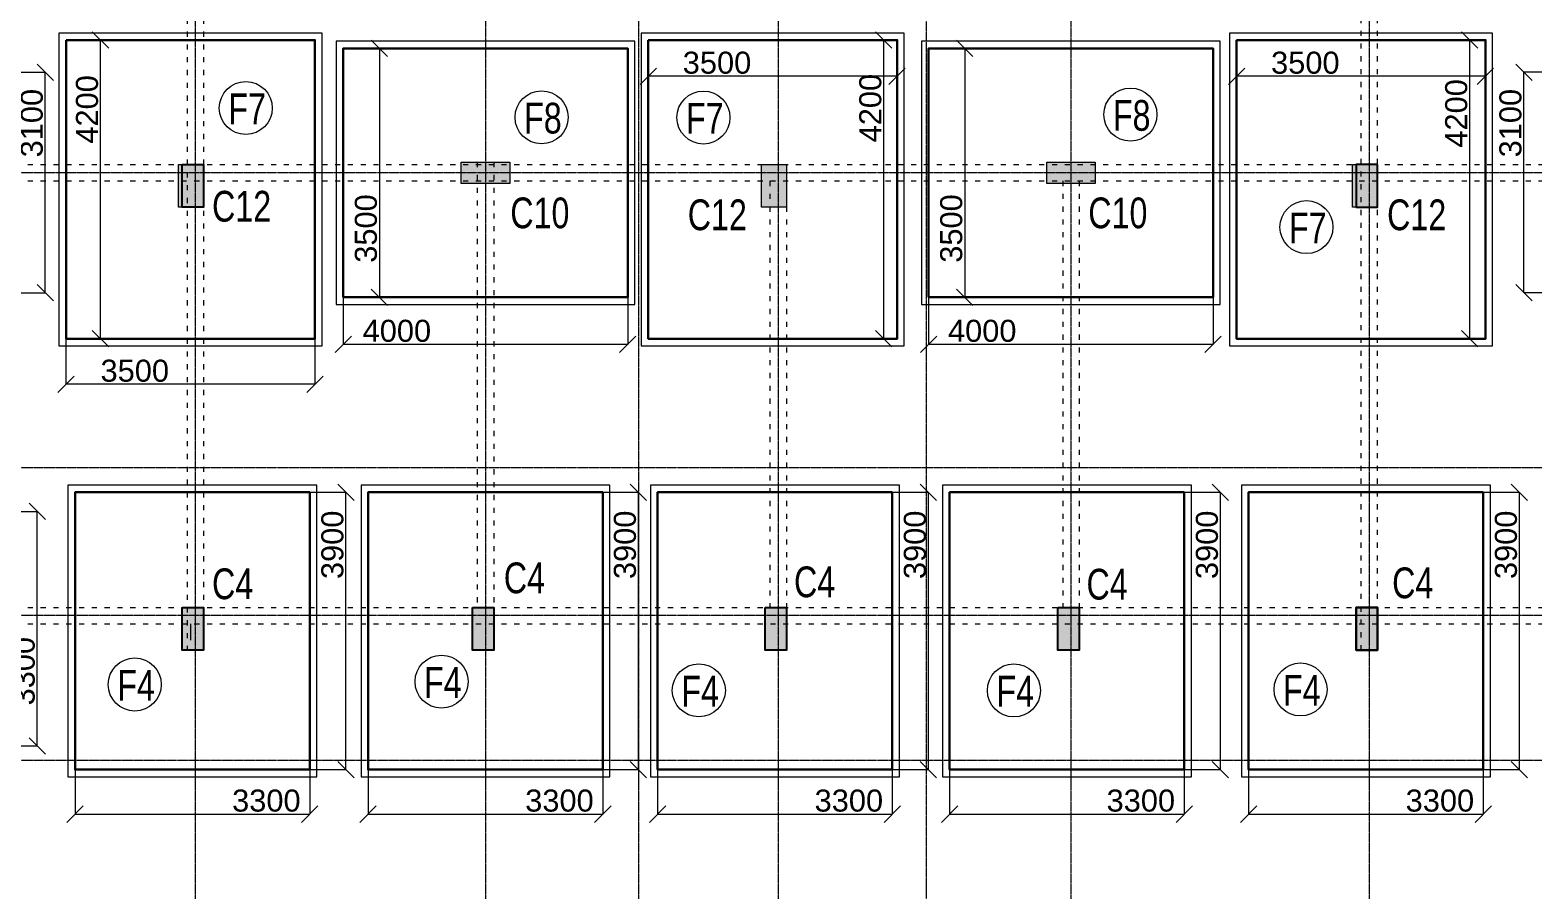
# Model space of a CAD drawing. Header units: inches. Extents: x 719368 to 9005052, y -3573818 to 446967.
# Drawn here: x 4495011 to 4516141, y -1790924 to -1778830 of the extents above; entities that cross this region are included whole.
import ezdxf

# ---------------------------------------------------------------- set-up
doc = ezdxf.new("R2010")
doc.units = ezdxf.units.IN
doc.header["$LTSCALE"] = 20
doc.header["$MEASUREMENT"] = 0
doc.header["$PDMODE"] = 3
doc.linetypes.add('ACAD_ISO03W100', pattern=[30, 12, -18])
doc.linetypes.add('CENTER', pattern=[2, 1.25, -0.25, 0.25, -0.25])
doc.layers.get('Defpoints').update_dxf_attribs({"lineweight": 25})
for name, color, linetype, lineweight in [('CLL LEV.', 252, 'Continuous', 18), ('COL.FILL', 6, 'Continuous', 20), ('COLUMN', 2, 'Continuous', 25), ('DIM', 7, 'Continuous', 13), ('FOOTING', 73, 'Continuous', 30), ('GRID', 202, 'CENTER', 5), ('HACHE', 6, 'Continuous', 9), ('HIDDEN', 181, 'ACAD_ISO03W100', 18), ('STAIR', 4, 'Continuous', 25), ('Window-Wall', 7, 'Continuous', 20)]:
    doc.layers.add(name, color=color, linetype=linetype, lineweight=lineweight)
doc.styles.add('BOLD', font='arial.ttf')
doc.styles.add('DIM SUMBI', font='arial.ttf')
doc.dimstyles.new('PL1', dxfattribs={"dimtxt": 275, "dimasz": 230, "dimexe": 0.18, "dimexo": 12, "dimgap": 30, "dimtad": 1, "dimjust": 1, "dimdec": 0, "dimzin": 0, "dimdsep": 46, "dimtxsty": 'BOLD', "dimblk": 'OBLIQUE', "dimcen": 0.09, "dimclrd": 256, "dimclre": 256, "dimadec": 0, "dimazin": 0, "dimtfac": 1, "dimtdec": 0, "dimtofl": 0, "dimtmove": 0, "dimatfit": 3, "dimfxl": 0, "dimtolj": 1, "dimtzin": 0, "dimlwd": -1, "dimlwe": -1, "dimarcsym": 0})

# ---------------------------------------------------------------- blocks, each defined once
blk = doc.blocks.new('_Oblique')
at = {"layer": 'STAIR', "color": 0, "lineweight": -2}
blk.add_line((-0.5, -0.5), (0.5, 0.5), dxfattribs=at)
blk = doc.blocks.new('*D381')
at = {"layer": 'Defpoints', "color": 0, "transparency": 16777216}
for p in [(4499016, -1782752), (4495516, -1782795), (4495516, -1783811)]:
    blk.add_point(p, dxfattribs=at)
at = {"layer": 'DIM', "transparency": 16777216}
for p, q in [((4499016, -1782764), (4499016, -1783811)), ((4495516, -1782807), (4495516, -1783811)), ((4499016, -1783811), (4495516, -1783811))]:
    blk.add_line(p, q, dxfattribs=at)
at = {"layer": 'DIM', "transparency": 16777216, "xscale": 230, "yscale": 230, "zscale": 230, "rotation": 180}
blk.add_blockref('_Oblique', (4495516, -1783811), dxfattribs=at)
at = {"layer": 'DIM', "transparency": 16777216, "xscale": 230, "yscale": 230, "zscale": 230}
blk.add_blockref('_Oblique', (4499016, -1783811), dxfattribs=at)
at = {"layer": 'DIM', "color": 0, "transparency": 16777216, "insert": (4496483, -1783623), "char_height": 310, "attachment_point": 5, "style": 'BOLD'}
blk.add_mtext('\\A1;3500', dxfattribs=at)
blk = doc.blocks.new('*D382')
at = {"layer": 'Defpoints', "color": 0, "transparency": 16777216}
for p in [(4496001, -1778971), (4496070, -1778971), (4495770, -1783171)]:
    blk.add_point(p, dxfattribs=at)
at = {"layer": 'DIM', "transparency": 16777216}
for p, q in [((4496058, -1778971), (4496001, -1778971)), ((4496001, -1783171), (4496001, -1778971)), ((4495782, -1783171), (4496002, -1783171))]:
    blk.add_line(p, q, dxfattribs=at)
at = {"layer": 'DIM', "transparency": 16777216, "xscale": 230, "yscale": 230, "zscale": 230}
for p, rotation in [((4496001, -1778971), 90), ((4496001, -1783171), 270)]:
    blk.add_blockref('_Oblique', p, dxfattribs=dict(at, rotation=rotation))
at = {"layer": 'DIM', "color": 0, "transparency": 16777216, "insert": (4495813, -1779946), "char_height": 310, "attachment_point": 5, "rotation": 90, "style": 'BOLD'}
blk.add_mtext('\\A1;4200', dxfattribs=at)
blk = doc.blocks.new('*D383')
at = {"layer": 'Defpoints', "color": 0, "transparency": 16777216}
for p in [(4503702, -1779479), (4503702, -1779957), (4507202, -1779964)]:
    blk.add_point(p, dxfattribs=at)
at = {"layer": 'DIM', "transparency": 16777216}
for p, q in [((4503702, -1779945), (4503702, -1779479)), ((4507202, -1779479), (4503702, -1779479)), ((4507202, -1779952), (4507202, -1779479))]:
    blk.add_line(p, q, dxfattribs=at)
at = {"layer": 'DIM', "transparency": 16777216, "xscale": 230, "yscale": 230, "zscale": 230, "rotation": 180}
blk.add_blockref('_Oblique', (4503702, -1779479), dxfattribs=at)
at = {"layer": 'DIM', "transparency": 16777216, "xscale": 230, "yscale": 230, "zscale": 230}
blk.add_blockref('_Oblique', (4507202, -1779479), dxfattribs=at)
at = {"layer": 'DIM', "color": 0, "transparency": 16777216, "insert": (4504669, -1779291), "char_height": 310, "attachment_point": 5, "style": 'BOLD'}
blk.add_mtext('\\A1;3500', dxfattribs=at)
blk = doc.blocks.new('*D384')
at = {"layer": 'Defpoints', "color": 0, "transparency": 16777216}
for p in [(4506783, -1778971), (4507014, -1778971), (4507133, -1783171)]:
    blk.add_point(p, dxfattribs=at)
at = {"layer": 'DIM', "transparency": 16777216}
for p, q in [((4506795, -1778971), (4507014, -1778971)), ((4507014, -1783171), (4507014, -1778971)), ((4507121, -1783171), (4507014, -1783171))]:
    blk.add_line(p, q, dxfattribs=at)
at = {"layer": 'DIM', "transparency": 16777216, "xscale": 230, "yscale": 230, "zscale": 230}
for p, rotation in [((4507014, -1778971), 90), ((4507014, -1783171), 270)]:
    blk.add_blockref('_Oblique', p, dxfattribs=dict(at, rotation=rotation))
at = {"layer": 'DIM', "color": 0, "transparency": 16777216, "insert": (4506826, -1779928), "char_height": 310, "attachment_point": 5, "rotation": 90, "style": 'BOLD'}
blk.add_mtext('\\A1;4200', dxfattribs=at)
blk = doc.blocks.new('*D385')
at = {"layer": 'Defpoints', "color": 0, "transparency": 16777216}
for p in [(4511974, -1779479), (4511974, -1779957), (4515474, -1779964)]:
    blk.add_point(p, dxfattribs=at)
at = {"layer": 'DIM', "transparency": 16777216}
for p, q in [((4511974, -1779945), (4511974, -1779479)), ((4515474, -1779479), (4511974, -1779479)), ((4515474, -1779952), (4515474, -1779479))]:
    blk.add_line(p, q, dxfattribs=at)
at = {"layer": 'DIM', "transparency": 16777216, "xscale": 230, "yscale": 230, "zscale": 230, "rotation": 180}
blk.add_blockref('_Oblique', (4511974, -1779479), dxfattribs=at)
at = {"layer": 'DIM', "transparency": 16777216, "xscale": 230, "yscale": 230, "zscale": 230}
blk.add_blockref('_Oblique', (4515474, -1779479), dxfattribs=at)
at = {"layer": 'DIM', "color": 0, "transparency": 16777216, "insert": (4512941, -1779291), "char_height": 310, "attachment_point": 5, "style": 'BOLD'}
blk.add_mtext('\\A1;3500', dxfattribs=at)
blk = doc.blocks.new('*D386')
at = {"layer": 'Defpoints', "color": 0, "transparency": 16777216}
for p in [(4515055, -1778971), (4515252, -1778971), (4515405, -1783171)]:
    blk.add_point(p, dxfattribs=at)
at = {"layer": 'DIM', "transparency": 16777216}
for p, q in [((4515067, -1778971), (4515252, -1778971)), ((4515252, -1783171), (4515252, -1778971)), ((4515393, -1783171), (4515252, -1783171))]:
    blk.add_line(p, q, dxfattribs=at)
at = {"layer": 'DIM', "transparency": 16777216, "xscale": 230, "yscale": 230, "zscale": 230}
for p, rotation in [((4515252, -1778971), 90), ((4515252, -1783171), 270)]:
    blk.add_blockref('_Oblique', p, dxfattribs=dict(at, rotation=rotation))
at = {"layer": 'DIM', "color": 0, "transparency": 16777216, "insert": (4515064, -1780002), "char_height": 310, "attachment_point": 5, "rotation": 90, "style": 'BOLD'}
blk.add_mtext('\\A1;4200', dxfattribs=at)
blk = doc.blocks.new('*D387')
at = {"layer": 'Defpoints', "color": 0, "transparency": 16777216}
for p in [(4500407, -1779088), (4499922, -1782588), (4500399, -1782588)]:
    blk.add_point(p, dxfattribs=at)
at = {"layer": 'DIM', "transparency": 16777216}
for p, q in [((4500395, -1779088), (4499922, -1779088)), ((4499922, -1779088), (4499922, -1782588)), ((4500387, -1782588), (4499922, -1782588))]:
    blk.add_line(p, q, dxfattribs=at)
at = {"layer": 'DIM', "transparency": 16777216, "xscale": 230, "yscale": 230, "zscale": 230}
for p, rotation in [((4499922, -1779088), 90), ((4499922, -1782588), 270)]:
    blk.add_blockref('_Oblique', p, dxfattribs=dict(at, rotation=rotation))
at = {"layer": 'DIM', "color": 0, "transparency": 16777216, "insert": (4499734, -1781621), "char_height": 310, "attachment_point": 5, "rotation": 90, "style": 'BOLD'}
blk.add_mtext('\\A1;3500', dxfattribs=at)
blk = doc.blocks.new('*D388')
at = {"layer": 'Defpoints', "color": 0, "transparency": 16777216}
for p in [(4503414, -1782033), (4499414, -1782322), (4499414, -1783250)]:
    blk.add_point(p, dxfattribs=at)
at = {"layer": 'DIM', "transparency": 16777216}
for p, q in [((4503414, -1782045), (4503414, -1783250)), ((4499414, -1782334), (4499414, -1783250)), ((4503414, -1783250), (4499414, -1783250))]:
    blk.add_line(p, q, dxfattribs=at)
at = {"layer": 'DIM', "transparency": 16777216, "xscale": 230, "yscale": 230, "zscale": 230, "rotation": 180}
blk.add_blockref('_Oblique', (4499414, -1783250), dxfattribs=at)
at = {"layer": 'DIM', "transparency": 16777216, "xscale": 230, "yscale": 230, "zscale": 230}
blk.add_blockref('_Oblique', (4503414, -1783250), dxfattribs=at)
at = {"layer": 'DIM', "color": 0, "transparency": 16777216, "insert": (4500168, -1783062), "char_height": 310, "attachment_point": 5, "style": 'BOLD'}
blk.add_mtext('\\A1;4000', dxfattribs=at)
blk = doc.blocks.new('*D389')
at = {"layer": 'Defpoints', "color": 0, "transparency": 16777216}
for p in [(4508637, -1779088), (4508152, -1782588), (4508629, -1782588)]:
    blk.add_point(p, dxfattribs=at)
at = {"layer": 'DIM', "transparency": 16777216}
for p, q in [((4508625, -1779088), (4508152, -1779088)), ((4508152, -1779088), (4508152, -1782588)), ((4508617, -1782588), (4508152, -1782588))]:
    blk.add_line(p, q, dxfattribs=at)
at = {"layer": 'DIM', "transparency": 16777216, "xscale": 230, "yscale": 230, "zscale": 230}
for p, rotation in [((4508152, -1779088), 90), ((4508152, -1782588), 270)]:
    blk.add_blockref('_Oblique', p, dxfattribs=dict(at, rotation=rotation))
at = {"layer": 'DIM', "color": 0, "transparency": 16777216, "insert": (4507964, -1781621), "char_height": 310, "attachment_point": 5, "rotation": 90, "style": 'BOLD'}
blk.add_mtext('\\A1;3500', dxfattribs=at)
blk = doc.blocks.new('*D390')
at = {"layer": 'Defpoints', "color": 0, "transparency": 16777216}
for p in [(4511644, -1782033), (4507644, -1782322), (4507644, -1783250)]:
    blk.add_point(p, dxfattribs=at)
at = {"layer": 'DIM', "transparency": 16777216}
for p, q in [((4511644, -1782045), (4511644, -1783250)), ((4507644, -1782334), (4507644, -1783250)), ((4511644, -1783250), (4507644, -1783250))]:
    blk.add_line(p, q, dxfattribs=at)
at = {"layer": 'DIM', "transparency": 16777216, "xscale": 230, "yscale": 230, "zscale": 230, "rotation": 180}
blk.add_blockref('_Oblique', (4507644, -1783250), dxfattribs=at)
at = {"layer": 'DIM', "transparency": 16777216, "xscale": 230, "yscale": 230, "zscale": 230}
blk.add_blockref('_Oblique', (4511644, -1783250), dxfattribs=at)
at = {"layer": 'DIM', "color": 0, "transparency": 16777216, "insert": (4508398, -1783062), "char_height": 310, "attachment_point": 5, "style": 'BOLD'}
blk.add_mtext('\\A1;4000', dxfattribs=at)
blk = doc.blocks.new('*D393')
at = {"layer": 'Defpoints', "color": 0, "transparency": 16777216}
for p in [(4498705, -1785331), (4499452, -1785331), (4498697, -1789231)]:
    blk.add_point(p, dxfattribs=at)
at = {"layer": 'DIM', "transparency": 16777216}
for p, q in [((4498717, -1785331), (4499452, -1785331)), ((4499452, -1789231), (4499452, -1785331)), ((4498709, -1789231), (4499452, -1789231))]:
    blk.add_line(p, q, dxfattribs=at)
at = {"layer": 'DIM', "transparency": 16777216, "xscale": 230, "yscale": 230, "zscale": 230}
for p, rotation in [((4499452, -1785331), 90), ((4499452, -1789231), 270)]:
    blk.add_blockref('_Oblique', p, dxfattribs=dict(at, rotation=rotation))
at = {"layer": 'DIM', "color": 0, "transparency": 16777216, "insert": (4499263, -1786070), "char_height": 310, "attachment_point": 5, "rotation": 90, "style": 'BOLD'}
blk.add_mtext('\\A1;3900', dxfattribs=at)
blk = doc.blocks.new('*D394')
at = {"layer": 'Defpoints', "color": 0, "transparency": 16777216}
for p in [(4495643, -1788762), (4498943, -1788811), (4498943, -1789858)]:
    blk.add_point(p, dxfattribs=at)
at = {"layer": 'DIM', "transparency": 16777216}
for p, q in [((4495643, -1788774), (4495643, -1789858)), ((4498943, -1788823), (4498943, -1789858)), ((4495643, -1789858), (4498943, -1789858))]:
    blk.add_line(p, q, dxfattribs=at)
at = {"layer": 'DIM', "transparency": 16777216, "xscale": 230, "yscale": 230, "zscale": 230, "rotation": 180}
blk.add_blockref('_Oblique', (4495643, -1789858), dxfattribs=at)
at = {"layer": 'DIM', "transparency": 16777216, "xscale": 230, "yscale": 230, "zscale": 230}
blk.add_blockref('_Oblique', (4498943, -1789858), dxfattribs=at)
at = {"layer": 'DIM', "color": 0, "transparency": 16777216, "insert": (4498333, -1789669), "char_height": 310, "attachment_point": 5, "style": 'BOLD'}
blk.add_mtext('\\A1;3300', dxfattribs=at)
blk = doc.blocks.new('*D395')
at = {"layer": 'Defpoints', "color": 0, "transparency": 16777216}
for p in [(4502826, -1785331), (4503564, -1785331), (4502818, -1789231)]:
    blk.add_point(p, dxfattribs=at)
at = {"layer": 'DIM', "transparency": 16777216}
for p, q in [((4502838, -1785331), (4503564, -1785331)), ((4503564, -1789231), (4503564, -1785331)), ((4502830, -1789231), (4503564, -1789231))]:
    blk.add_line(p, q, dxfattribs=at)
at = {"layer": 'DIM', "transparency": 16777216, "xscale": 230, "yscale": 230, "zscale": 230}
for p, rotation in [((4503564, -1785331), 90), ((4503564, -1789231), 270)]:
    blk.add_blockref('_Oblique', p, dxfattribs=dict(at, rotation=rotation))
at = {"layer": 'DIM', "color": 0, "transparency": 16777216, "insert": (4503376, -1786070), "char_height": 310, "attachment_point": 5, "rotation": 90, "style": 'BOLD'}
blk.add_mtext('\\A1;3900', dxfattribs=at)
blk = doc.blocks.new('*D396')
at = {"layer": 'Defpoints', "color": 0, "transparency": 16777216}
for p in [(4499764, -1788762), (4503064, -1788811), (4503064, -1789858)]:
    blk.add_point(p, dxfattribs=at)
at = {"layer": 'DIM', "transparency": 16777216}
for p, q in [((4499764, -1788774), (4499764, -1789858)), ((4503064, -1788823), (4503064, -1789858)), ((4499764, -1789858), (4503064, -1789858))]:
    blk.add_line(p, q, dxfattribs=at)
at = {"layer": 'DIM', "transparency": 16777216, "xscale": 230, "yscale": 230, "zscale": 230, "rotation": 180}
blk.add_blockref('_Oblique', (4499764, -1789858), dxfattribs=at)
at = {"layer": 'DIM', "transparency": 16777216, "xscale": 230, "yscale": 230, "zscale": 230}
blk.add_blockref('_Oblique', (4503064, -1789858), dxfattribs=at)
at = {"layer": 'DIM', "color": 0, "transparency": 16777216, "insert": (4502454, -1789669), "char_height": 310, "attachment_point": 5, "style": 'BOLD'}
blk.add_mtext('\\A1;3300', dxfattribs=at)
blk = doc.blocks.new('*D397')
at = {"layer": 'Defpoints', "color": 0, "transparency": 16777216}
for p in [(4506895, -1785331), (4507642, -1785331), (4506887, -1789231)]:
    blk.add_point(p, dxfattribs=at)
at = {"layer": 'DIM', "transparency": 16777216}
for p, q in [((4506907, -1785331), (4507642, -1785331)), ((4507642, -1789231), (4507642, -1785331)), ((4506899, -1789231), (4507642, -1789231))]:
    blk.add_line(p, q, dxfattribs=at)
at = {"layer": 'DIM', "transparency": 16777216, "xscale": 230, "yscale": 230, "zscale": 230}
for p, rotation in [((4507642, -1785331), 90), ((4507642, -1789231), 270)]:
    blk.add_blockref('_Oblique', p, dxfattribs=dict(at, rotation=rotation))
at = {"layer": 'DIM', "color": 0, "transparency": 16777216, "insert": (4507453, -1786070), "char_height": 310, "attachment_point": 5, "rotation": 90, "style": 'BOLD'}
blk.add_mtext('\\A1;3900', dxfattribs=at)
blk = doc.blocks.new('*D398')
at = {"layer": 'Defpoints', "color": 0, "transparency": 16777216}
for p in [(4503833, -1788762), (4507133, -1788811), (4507133, -1789858)]:
    blk.add_point(p, dxfattribs=at)
at = {"layer": 'DIM', "transparency": 16777216}
for p, q in [((4503833, -1788774), (4503833, -1789858)), ((4507133, -1788823), (4507133, -1789858)), ((4503833, -1789858), (4507133, -1789858))]:
    blk.add_line(p, q, dxfattribs=at)
at = {"layer": 'DIM', "transparency": 16777216, "xscale": 230, "yscale": 230, "zscale": 230, "rotation": 180}
blk.add_blockref('_Oblique', (4503833, -1789858), dxfattribs=at)
at = {"layer": 'DIM', "transparency": 16777216, "xscale": 230, "yscale": 230, "zscale": 230}
blk.add_blockref('_Oblique', (4507133, -1789858), dxfattribs=at)
at = {"layer": 'DIM', "color": 0, "transparency": 16777216, "insert": (4506523, -1789669), "char_height": 310, "attachment_point": 5, "style": 'BOLD'}
blk.add_mtext('\\A1;3300', dxfattribs=at)
blk = doc.blocks.new('*D399')
at = {"layer": 'Defpoints', "color": 0, "transparency": 16777216}
for p in [(4511001, -1785331), (4511748, -1785331), (4510993, -1789231)]:
    blk.add_point(p, dxfattribs=at)
at = {"layer": 'DIM', "transparency": 16777216}
for p, q in [((4511013, -1785331), (4511748, -1785331)), ((4511748, -1789231), (4511748, -1785331)), ((4511005, -1789231), (4511748, -1789231))]:
    blk.add_line(p, q, dxfattribs=at)
at = {"layer": 'DIM', "transparency": 16777216, "xscale": 230, "yscale": 230, "zscale": 230}
for p, rotation in [((4511748, -1785331), 90), ((4511748, -1789231), 270)]:
    blk.add_blockref('_Oblique', p, dxfattribs=dict(at, rotation=rotation))
at = {"layer": 'DIM', "color": 0, "transparency": 16777216, "insert": (4511559, -1786070), "char_height": 310, "attachment_point": 5, "rotation": 90, "style": 'BOLD'}
blk.add_mtext('\\A1;3900', dxfattribs=at)
blk = doc.blocks.new('*D400')
at = {"layer": 'Defpoints', "color": 0, "transparency": 16777216}
for p in [(4507939, -1788762), (4511239, -1788811), (4511239, -1789858)]:
    blk.add_point(p, dxfattribs=at)
at = {"layer": 'DIM', "transparency": 16777216}
for p, q in [((4507939, -1788774), (4507939, -1789858)), ((4511239, -1788823), (4511239, -1789858)), ((4507939, -1789858), (4511239, -1789858))]:
    blk.add_line(p, q, dxfattribs=at)
at = {"layer": 'DIM', "transparency": 16777216, "xscale": 230, "yscale": 230, "zscale": 230, "rotation": 180}
blk.add_blockref('_Oblique', (4507939, -1789858), dxfattribs=at)
at = {"layer": 'DIM', "transparency": 16777216, "xscale": 230, "yscale": 230, "zscale": 230}
blk.add_blockref('_Oblique', (4511239, -1789858), dxfattribs=at)
at = {"layer": 'DIM', "color": 0, "transparency": 16777216, "insert": (4510628, -1789669), "char_height": 310, "attachment_point": 5, "style": 'BOLD'}
blk.add_mtext('\\A1;3300', dxfattribs=at)
blk = doc.blocks.new('*D401')
at = {"layer": 'Defpoints', "color": 0, "transparency": 16777216}
for p in [(4515205, -1785331), (4515952, -1785331), (4515197, -1789231)]:
    blk.add_point(p, dxfattribs=at)
at = {"layer": 'DIM', "transparency": 16777216}
for p, q in [((4515217, -1785331), (4515952, -1785331)), ((4515952, -1789231), (4515952, -1785331)), ((4515209, -1789231), (4515952, -1789231))]:
    blk.add_line(p, q, dxfattribs=at)
at = {"layer": 'DIM', "transparency": 16777216, "xscale": 230, "yscale": 230, "zscale": 230}
for p, rotation in [((4515952, -1785331), 90), ((4515952, -1789231), 270)]:
    blk.add_blockref('_Oblique', p, dxfattribs=dict(at, rotation=rotation))
at = {"layer": 'DIM', "color": 0, "transparency": 16777216, "insert": (4515763, -1786070), "char_height": 310, "attachment_point": 5, "rotation": 90, "style": 'BOLD'}
blk.add_mtext('\\A1;3900', dxfattribs=at)
blk = doc.blocks.new('*D402')
at = {"layer": 'Defpoints', "color": 0, "transparency": 16777216}
for p in [(4512143, -1788762), (4515443, -1788811), (4515443, -1789858)]:
    blk.add_point(p, dxfattribs=at)
at = {"layer": 'DIM', "transparency": 16777216}
for p, q in [((4512143, -1788774), (4512143, -1789858)), ((4515443, -1788823), (4515443, -1789858)), ((4512143, -1789858), (4515443, -1789858))]:
    blk.add_line(p, q, dxfattribs=at)
at = {"layer": 'DIM', "transparency": 16777216, "xscale": 230, "yscale": 230, "zscale": 230, "rotation": 180}
blk.add_blockref('_Oblique', (4512143, -1789858), dxfattribs=at)
at = {"layer": 'DIM', "transparency": 16777216, "xscale": 230, "yscale": 230, "zscale": 230}
blk.add_blockref('_Oblique', (4515443, -1789858), dxfattribs=at)
at = {"layer": 'DIM', "color": 0, "transparency": 16777216, "insert": (4514833, -1789669), "char_height": 310, "attachment_point": 5, "style": 'BOLD'}
blk.add_mtext('\\A1;3300', dxfattribs=at)
blk = doc.blocks.new('*D403')
at = {"layer": 'Defpoints', "color": 0, "transparency": 16777216}
for p in [(4494068, -1785599), (4495111, -1785599), (4494119, -1788899)]:
    blk.add_point(p, dxfattribs=at)
at = {"layer": 'DIM', "transparency": 16777216}
for p, q in [((4494080, -1785599), (4495112, -1785599)), ((4495111, -1788899), (4495111, -1785599)), ((4494131, -1788899), (4495112, -1788899))]:
    blk.add_line(p, q, dxfattribs=at)
at = {"layer": 'DIM', "transparency": 16777216, "xscale": 230, "yscale": 230, "zscale": 230}
for p, rotation in [((4495111, -1785599), 90), ((4495111, -1788899), 270)]:
    blk.add_blockref('_Oblique', p, dxfattribs=dict(at, rotation=rotation))
at = {"layer": 'DIM', "color": 0, "transparency": 16777216, "insert": (4494923, -1787847), "char_height": 310, "attachment_point": 5, "rotation": 90, "style": 'BOLD'}
blk.add_mtext('\\A1;3300', dxfattribs=at)
blk = doc.blocks.new('*D552')
at = {"layer": 'Defpoints', "color": 0, "transparency": 16777216}
for p in [(4516014, -1779424), (4517116, -1779424), (4517247, -1782524)]:
    blk.add_point(p, dxfattribs=at)
at = {"layer": 'DIM', "transparency": 16777216}
for p, q in [((4517104, -1779424), (4516014, -1779424)), ((4516014, -1782524), (4516014, -1779424)), ((4517235, -1782524), (4516014, -1782524))]:
    blk.add_line(p, q, dxfattribs=at)
at = {"layer": 'DIM', "transparency": 16777216, "xscale": 230, "yscale": 230, "zscale": 230}
for p, rotation in [((4516014, -1779424), 90), ((4516014, -1782524), 270)]:
    blk.add_blockref('_Oblique', p, dxfattribs=dict(at, rotation=rotation))
at = {"layer": 'DIM', "color": 0, "transparency": 16777216, "insert": (4515826, -1780139), "char_height": 310, "attachment_point": 5, "rotation": 90, "style": 'BOLD'}
blk.add_mtext('\\A1;3100', dxfattribs=at)
blk = doc.blocks.new('*D574')
at = {"layer": 'Defpoints', "color": 0, "transparency": 16777216}
for p in [(4494389, -1779424), (4495225, -1779424), (4494257, -1782524)]:
    blk.add_point(p, dxfattribs=at)
at = {"layer": 'DIM', "transparency": 16777216}
for p, q in [((4494401, -1779424), (4495225, -1779424)), ((4495225, -1782524), (4495225, -1779424)), ((4494269, -1782524), (4495225, -1782524))]:
    blk.add_line(p, q, dxfattribs=at)
at = {"layer": 'DIM', "transparency": 16777216, "xscale": 230, "yscale": 230, "zscale": 230}
for p, rotation in [((4495225, -1779424), 90), ((4495225, -1782524), 270)]:
    blk.add_blockref('_Oblique', p, dxfattribs=dict(at, rotation=rotation))
at = {"layer": 'DIM', "color": 0, "transparency": 16777216, "insert": (4495036, -1780139), "char_height": 310, "attachment_point": 5, "rotation": 90, "style": 'BOLD'}
blk.add_mtext('\\A1;3100', dxfattribs=at)

msp = doc.modelspace()

# ---------------------------------------------------------------- hatches: boundary and pattern name
at = {"layer": 'COL.FILL'}
for points in [[(4497099.2, -1781322.6), (4497449.2, -1781322.6), (4497449.2, -1780722.6), (4497099.2, -1780722.6)], [(4501074.2, -1780687.6), (4501074.2, -1780987.6), (4501754.2, -1780987.6), (4501754.2, -1780687.6)], [(4505294.2, -1781322.6), (4505644.2, -1781322.6), (4505644.2, -1780722.6), (4505294.2, -1780722.6)], [(4509304.2, -1780687.6), (4509304.2, -1780987.6), (4509984.2, -1780987.6), (4509984.2, -1780687.6)], [(4513604.2, -1781322.6), (4513954.2, -1781322.6), (4513954.2, -1780722.6), (4513604.2, -1780722.6)], [(4497449.2, -1786951.1), (4497149.2, -1786951.1), (4497149.2, -1787551.1), (4497449.2, -1787551.1)], [(4501529.2, -1786951.1), (4501229.2, -1786951.1), (4501229.2, -1787551.1), (4501529.2, -1787551.1)], [(4505644.2, -1786951.1), (4505344.2, -1786951.1), (4505344.2, -1787551.1), (4505644.2, -1787551.1)], [(4509759.2, -1786951.1), (4509459.2, -1786951.1), (4509459.2, -1787551.1), (4509759.2, -1787551.1)], [(4513954.2, -1786951.1), (4513654.2, -1786951.1), (4513654.2, -1787551.1), (4513954.2, -1787551.1)]]:
    msp.add_hatch(color=256, dxfattribs=at).paths.add_polyline_path(points)
at = {"layer": 'COLUMN'}
for points in [[(4497449.2, -1780722.6), (4497149.2, -1780722.6), (4497149.2, -1781322.6), (4497449.2, -1781322.6)], [(4513654.2, -1780722.6), (4513954.2, -1780722.6), (4513954.2, -1781322.6), (4513654.2, -1781322.6)], [(4497449.2, -1786951.1), (4497149.2, -1786951.1), (4497149.2, -1787551.1), (4497449.2, -1787551.1)], [(4501529.2, -1786951.1), (4501229.2, -1786951.1), (4501229.2, -1787551.1), (4501529.2, -1787551.1)], [(4501529.2, -1786951.1), (4501229.2, -1786951.1), (4501229.2, -1787551.1), (4501529.2, -1787551.1)], [(4505644.2, -1786951.1), (4505344.2, -1786951.1), (4505344.2, -1787551.1), (4505644.2, -1787551.1)], [(4505644.2, -1786951.1), (4505344.2, -1786951.1), (4505344.2, -1787551.1), (4505644.2, -1787551.1)], [(4505644.2, -1786951.1), (4505344.2, -1786951.1), (4505344.2, -1787551.1), (4505644.2, -1787551.1)], [(4509759.2, -1786951.1), (4509459.2, -1786951.1), (4509459.2, -1787551.1), (4509759.2, -1787551.1)], [(4509759.2, -1786951.1), (4509459.2, -1786951.1), (4509459.2, -1787551.1), (4509759.2, -1787551.1)], [(4509759.2, -1786951.1), (4509459.2, -1786951.1), (4509459.2, -1787551.1), (4509759.2, -1787551.1)], [(4513654.2, -1786951.1), (4513954.2, -1786951.1), (4513954.2, -1787551.1), (4513654.2, -1787551.1)], [(4513954.2, -1786951.1), (4513654.2, -1786951.1), (4513654.2, -1787551.1), (4513954.2, -1787551.1)], [(4513954.2, -1786951.1), (4513654.2, -1786951.1), (4513654.2, -1787551.1), (4513954.2, -1787551.1)], [(4513954.2, -1786951.1), (4513654.2, -1786951.1), (4513654.2, -1787551.1), (4513954.2, -1787551.1)]]:
    msp.add_hatch(color=256, dxfattribs=at).paths.add_polyline_path(points)

# ---------------------------------------------------------------- linework, layer by layer
at = {"layer": 'CLL LEV.'}
for p, q in [((4497149.2, -1787181.1), (4497149.2, -1787411.1)), ((4497264.2, -1787181.1), (4497264.2, -1787411.1)), ((4513839.2, -1787181.1), (4513839.2, -1787411.1)), ((4513954.2, -1787181.1), (4513954.2, -1787411.1))]:
    msp.add_line(p, q, dxfattribs=at)
at = {"layer": 'COL.FILL'}
for points in [[(4497099.2, -1780722.6), (4497449.2, -1780722.6), (4497449.2, -1781322.6), (4497099.2, -1781322.6)], [(4501074.2, -1780987.6), (4501074.2, -1780687.6), (4501754.2, -1780687.6), (4501754.2, -1780987.6)], [(4505294.2, -1780722.6), (4505644.2, -1780722.6), (4505644.2, -1781322.6), (4505294.2, -1781322.6)], [(4509304.2, -1780987.6), (4509304.2, -1780687.6), (4509984.2, -1780687.6), (4509984.2, -1780987.6)], [(4513604.2, -1780722.6), (4513954.2, -1780722.6), (4513954.2, -1781322.6), (4513604.2, -1781322.6)], [(4497149.2, -1786951.1), (4497449.2, -1786951.1), (4497449.2, -1787551.1), (4497149.2, -1787551.1)], [(4501229.2, -1786951.1), (4501529.2, -1786951.1), (4501529.2, -1787551.1), (4501229.2, -1787551.1)], [(4505344.2, -1786951.1), (4505644.2, -1786951.1), (4505644.2, -1787551.1), (4505344.2, -1787551.1)], [(4509459.2, -1786951.1), (4509759.2, -1786951.1), (4509759.2, -1787551.1), (4509459.2, -1787551.1)], [(4513654.2, -1786951.1), (4513954.2, -1786951.1), (4513954.2, -1787551.1), (4513654.2, -1787551.1)]]:
    msp.add_lwpolyline(points, close=True, dxfattribs=at)
at = {"layer": 'COLUMN'}
for points in [[(4497149.2, -1780722.6), (4497449.2, -1780722.6), (4497449.2, -1781322.6), (4497149.2, -1781322.6)], [(4513954.2, -1780722.6), (4513654.2, -1780722.6), (4513654.2, -1781322.6), (4513954.2, -1781322.6)], [(4497149.2, -1786951.1), (4497449.2, -1786951.1), (4497449.2, -1787551.1), (4497149.2, -1787551.1)], [(4501229.2, -1786951.1), (4501529.2, -1786951.1), (4501529.2, -1787551.1), (4501229.2, -1787551.1)], [(4501229.2, -1786951.1), (4501529.2, -1786951.1), (4501529.2, -1787551.1), (4501229.2, -1787551.1)], [(4505344.2, -1786951.1), (4505644.2, -1786951.1), (4505644.2, -1787551.1), (4505344.2, -1787551.1)], [(4505344.2, -1786951.1), (4505644.2, -1786951.1), (4505644.2, -1787551.1), (4505344.2, -1787551.1)], [(4505344.2, -1786951.1), (4505644.2, -1786951.1), (4505644.2, -1787551.1), (4505344.2, -1787551.1)], [(4509459.2, -1786951.1), (4509759.2, -1786951.1), (4509759.2, -1787551.1), (4509459.2, -1787551.1)], [(4509459.2, -1786951.1), (4509759.2, -1786951.1), (4509759.2, -1787551.1), (4509459.2, -1787551.1)], [(4509459.2, -1786951.1), (4509759.2, -1786951.1), (4509759.2, -1787551.1), (4509459.2, -1787551.1)], [(4513954.2, -1786951.1), (4513654.2, -1786951.1), (4513654.2, -1787551.1), (4513954.2, -1787551.1)], [(4513654.2, -1786951.1), (4513954.2, -1786951.1), (4513954.2, -1787551.1), (4513654.2, -1787551.1)], [(4513654.2, -1786951.1), (4513954.2, -1786951.1), (4513954.2, -1787551.1), (4513654.2, -1787551.1)], [(4513654.2, -1786951.1), (4513954.2, -1786951.1), (4513954.2, -1787551.1), (4513654.2, -1787551.1)]]:
    msp.add_lwpolyline(points, close=True, dxfattribs=at)
at = {"layer": 'DIM'}
for centre in [(4498043.9, -1779926.3), (4502203.4, -1780057.2), (4504478.3, -1780060.4), (4510481.6, -1780018.8), (4512957.1, -1781601.1), (4500796.7, -1787994.4), (4496482.1, -1788034.2), (4504413.8, -1788116.5), (4508844.3, -1788116.8), (4512873.5, -1788104.3)]:
    msp.add_circle(centre, 372.8, dxfattribs=at)
at = {"layer": 'FOOTING'}
for points in [[(4495516.3, -1778971.4), (4495516.3, -1783171.4), (4499016.3, -1783171.4), (4499016.3, -1778971.4)], [(4503702.3, -1778971.4), (4503702.3, -1783171.4), (4507202.3, -1783171.4), (4507202.3, -1778971.4)], [(4511974.2, -1778971.4), (4511974.2, -1783171.4), (4515474.2, -1783171.4), (4515474.2, -1778971.4)], [(4499414.2, -1782587.6), (4503414.2, -1782587.6), (4503414.2, -1779087.6), (4499414.2, -1779087.6)], [(4507644.2, -1782587.6), (4511644.2, -1782587.6), (4511644.2, -1779087.6), (4507644.2, -1779087.6)], [(4498943, -1785330.8), (4495643, -1785330.8), (4495643, -1789230.8), (4498943, -1789230.8)], [(4503064.2, -1785330.8), (4499764.2, -1785330.8), (4499764.2, -1789230.8), (4503064.2, -1789230.8)], [(4507133.1, -1785330.8), (4503833.1, -1785330.8), (4503833.1, -1789230.8), (4507133.1, -1789230.8)], [(4511239, -1785330.8), (4507939, -1785330.8), (4507939, -1789230.8), (4511239, -1789230.8)], [(4515443.1, -1785330.8), (4512143.1, -1785330.8), (4512143.1, -1789230.8), (4515443.1, -1789230.8)]]:
    msp.add_lwpolyline(points, close=True, dxfattribs=at)
at = {"layer": 'GRID', "lineweight": 18, "ltscale": 0.05}
for p, q in [((4497334.2, -1750326.2), (4497334.2, -1799128.2)), ((4501414.2, -1750326.2), (4501414.2, -1799128.2)), ((4503564.2, -1750326.2), (4503564.2, -1799128.2)), ((4505529.2, -1750326.2), (4505529.2, -1799128.2)), ((4507609.2, -1750417.8), (4507609.2, -1799128.2)), ((4509644.2, -1750326.2), (4509644.2, -1799128.2)), ((4513839.2, -1750326.2), (4513839.2, -1799128.2)), ((4540972, -1780837.6), (4468546.8, -1780837.6)), ((4540972, -1784986.1), (4468546.8, -1784986.1)), ((4540972, -1787066.1), (4468546.8, -1787066.1)), ((4540972, -1789101.1), (4468546.8, -1789101.1))]:
    msp.add_line(p, q, dxfattribs=at)
at = {"layer": 'HACHE'}
for points in [[(4495416.3, -1778871.4), (4495416.3, -1783271.4), (4499116.3, -1783271.4), (4499116.3, -1778871.4)], [(4503602.3, -1778871.4), (4503602.3, -1783271.4), (4507302.3, -1783271.4), (4507302.3, -1778871.4)], [(4511874.2, -1778871.4), (4511874.2, -1783271.4), (4515574.2, -1783271.4), (4515574.2, -1778871.4)], [(4499314.2, -1782687.6), (4503514.2, -1782687.6), (4503514.2, -1778987.6), (4499314.2, -1778987.6)], [(4507544.2, -1782687.6), (4511744.2, -1782687.6), (4511744.2, -1778987.6), (4507544.2, -1778987.6)], [(4499043, -1785230.8), (4495543, -1785230.8), (4495543, -1789330.8), (4499043, -1789330.8)], [(4503164.2, -1785230.8), (4499664.2, -1785230.8), (4499664.2, -1789330.8), (4503164.2, -1789330.8)], [(4507233.1, -1785230.8), (4503733.1, -1785230.8), (4503733.1, -1789330.8), (4507233.1, -1789330.8)], [(4511339, -1785230.8), (4507839, -1785230.8), (4507839, -1789330.8), (4511339, -1789330.8)], [(4515543.1, -1785230.8), (4512043.1, -1785230.8), (4512043.1, -1789330.8), (4515543.1, -1789330.8)]]:
    msp.add_lwpolyline(points, close=True, dxfattribs=at)
at = {"layer": 'HIDDEN', "linetype": 'ACAD_ISO03W100', "ltscale": 0.3}
for p, q in [((4497219.2, -1768411.1), (4497219.2, -1787551.1)), ((4497449.2, -1768411.1), (4497449.2, -1787551.1)), ((4513724.2, -1787551.1), (4513724.2, -1768411.1)), ((4513954.2, -1787551.1), (4513954.2, -1768411.1)), ((4492999.2, -1780722.6), (4518059.2, -1780722.6)), ((4501299.2, -1780687.6), (4501299.2, -1786951.1)), ((4501529.2, -1780687.6), (4501529.2, -1786951.1)), ((4492999.2, -1780952.6), (4518059.2, -1780952.6)), ((4505414.2, -1780952.6), (4505414.2, -1786951.1)), ((4505644.2, -1780952.6), (4505644.2, -1786951.1)), ((4509529.2, -1780952.6), (4509529.2, -1786951.1)), ((4509759.2, -1780952.6), (4509759.2, -1786951.1)), ((4492999.2, -1786951.1), (4518059.2, -1786951.1)), ((4492999.2, -1787181.1), (4518059.2, -1787181.1))]:
    msp.add_line(p, q, dxfattribs=at)
at = {"layer": 'Window-Wall'}
for p, q in [((4497149.2, -1787181.1), (4497149.2, -1786951.1)), ((4513954.2, -1787181.1), (4513954.2, -1786951.1))]:
    msp.add_line(p, q, dxfattribs=at)

# ---------------------------------------------------------------- texts
at = {"layer": 'DIM', "style": 'DIM SUMBI', "width": 0.75}
for s, p in [('F7', (4497797.8, -1780153.9)), ('F8', (4510235.5, -1780246.3)), ('F8', (4501957.3, -1780284.8)), ('F7', (4504232.1, -1780287.9)), ('C12', (4497569.8, -1781524.1)), ('C10', (4501762.9, -1781617.3)), ('C12', (4504257.9, -1781644.3)), ('C10', (4509889.7, -1781617.3)), ('C12', (4514090.8, -1781644.3)), ('F7', (4512711, -1781828.7)), ('C4', (4501671.8, -1786750.5)), ('C4', (4505751.9, -1786806.5)), ('C4', (4497569.4, -1786834.1)), ('C4', (4509864.3, -1786839.8)), ('C4', (4514161.5, -1786820.7)), ('F4', (4496235.9, -1788261.7)), ('F4', (4500550.6, -1788221.9)), ('F4', (4504167.7, -1788344)), ('F4', (4508598.2, -1788344.4)), ('F4', (4512627.4, -1788331.8))]:
    msp.add_text(s, height=432.43, dxfattribs=at).set_placement(p)

# ---------------------------------------------------------------- dimensions: what is measured, and where the dimension line sits
at = {"layer": 'DIM'}
for base, p1, p2, angle, picture, middle in [((4496001.4, -1778971.4), (4495769.8, -1783171.4), (4496070.3, -1778971.4), 270, '*D382', (4496001.4, -1779945.9)), ((4499922.2, -1782587.6), (4500407.2, -1779087.6), (4500399.4, -1782587.6), 90, '*D387', (4499922.2, -1781620.5)), ((4507014.3, -1778971.4), (4507133.5, -1783171.4), (4506782.8, -1778971.4), 270, '*D384', (4507014.3, -1779928.4)), ((4508152.2, -1782587.6), (4508637.2, -1779087.6), (4508629.4, -1782587.6), 90, '*D389', (4508152.2, -1781620.5)), ((4515252.3, -1778971.4), (4515405.4, -1783171.4), (4515054.7, -1778971.4), 270, '*D386', (4515252.3, -1780002.4)), ((4495224.8, -1779423.9), (4494257.5, -1782523.9), (4494388.5, -1779423.9), 270, '*D574', (4495224.8, -1780139.3)), ((4516014.1, -1779423.9), (4517246.6, -1782523.9), (4517115.5, -1779423.9), 270, '*D552', (4516014.1, -1780139.3)), ((4499451.7, -1785330.8), (4498697, -1789230.8), (4498704.8, -1785330.8), 270, '*D393', (4499451.7, -1786069.8)), ((4503564.2, -1785330.8), (4502818.2, -1789230.8), (4502826, -1785330.8), 270, '*D395', (4503564.2, -1786069.8)), ((4507641.7, -1785330.8), (4506887, -1789230.8), (4506894.9, -1785330.8), 270, '*D397', (4507641.7, -1786069.8)), ((4511747.6, -1785330.8), (4510993, -1789230.8), (4511000.8, -1785330.8), 270, '*D399', (4511747.6, -1786069.8)), ((4515951.7, -1785330.8), (4515197, -1789230.8), (4515204.8, -1785330.8), 270, '*D401', (4515951.7, -1786069.8)), ((4495111.4, -1785598.8), (4494118.8, -1788898.8), (4494067.8, -1785598.8), 90, '*D403', (4495111.4, -1787847.5)), ((4498943, -1789857.5), (4495643, -1788762), (4498943, -1788811.4), 180, '*D394', (4498332.6, -1789857.5)), ((4503064.2, -1789857.5), (4499764.2, -1788762), (4503064.2, -1788811.4), 180, '*D396', (4502453.7, -1789857.5)), ((4507133.1, -1789857.5), (4503833.1, -1788762), (4507133.1, -1788811.4), 180, '*D398', (4506522.6, -1789857.5)), ((4511239, -1789857.5), (4507939, -1788762), (4511239, -1788811.4), 180, '*D400', (4510628.5, -1789857.5)), ((4515443.1, -1789857.5), (4512143.1, -1788762), (4515443.1, -1788811.4), 180, '*D402', (4514832.6, -1789857.5))]:
    dim = msp.add_linear_dim(base=base, p1=p1, p2=p2, angle=angle, dimstyle='PL1', override={"dimtxt": 310}, dxfattribs=at)
    dim.commit()
    dim.dimension.update_dxf_attribs({"geometry": picture, "text_midpoint": middle, "dimtype": 160})
for base, p1, p2, picture, middle in [((4503702.3, -1779479.5), (4507202.3, -1779964.4), (4503702.3, -1779956.6), '*D383', (4504669.4, -1779479.5)), ((4511974.2, -1779479.5), (4515474.2, -1779964.4), (4511974.2, -1779956.6), '*D385', (4512941.3, -1779479.5)), ((4499414.2, -1783249.9), (4503414.2, -1782033.4), (4499414.2, -1782322.4), '*D388', (4500167.8, -1783249.9)), ((4507644.2, -1783249.9), (4511644.2, -1782033.4), (4507644.2, -1782322.4), '*D390', (4508397.8, -1783249.9)), ((4495516.3, -1783810.9), (4499016.3, -1782751.7), (4495516.3, -1782794.6), '*D381', (4496483.4, -1783810.9))]:
    dim = msp.add_linear_dim(base=base, p1=p1, p2=p2, dimstyle='PL1', override={"dimtxt": 310}, dxfattribs=at)
    dim.commit()
    dim.dimension.update_dxf_attribs({"geometry": picture, "text_midpoint": middle, "dimtype": 160})

doc.saveas('drawing.dxf')
